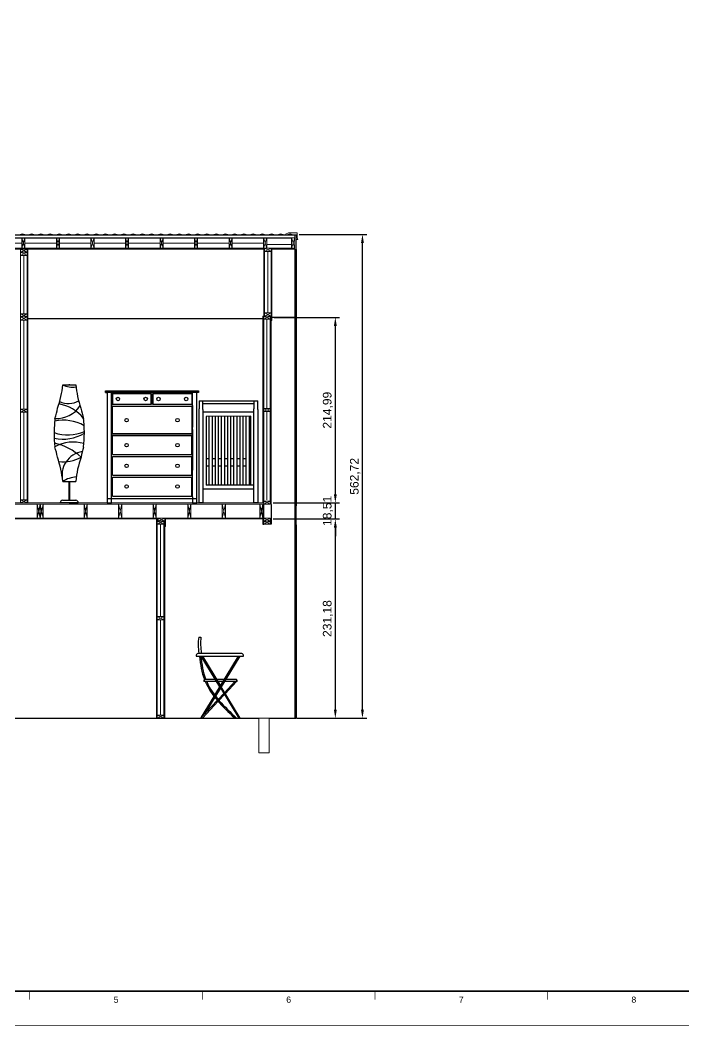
# Paper-space layout 'A000' of a CAD drawing. Header units: millimetres. Extents: x 0 to 841, y 0 to 594.
# Drawn here: x 228.2 to 420.5, y -0.1 to 291.5 of the extents above; entities that cross this region are included whole.
import ezdxf
from ezdxf.enums import TextEntityAlignment as Align

# ---------------------------------------------------------------- set-up
doc = ezdxf.new("R2010")
doc.units = ezdxf.units.MM
doc.header["$MEASUREMENT"] = 0
doc.layers.get('DEFPOINTS').update_dxf_attribs({"color": 210})
for name, color, linetype, lineweight in [('A-ANNO-SYMB', 3, 'Continuous', 18), ('A-DETL-MBND', 3, 'Continuous', 18), ('A-ELEV-IDEN', 3, 'Continuous', 18), ('A-ELEV-MBE2', 4, 'Continuous', 25), ('A-FURN', 8, 'Continuous', 18), ('A-WALL-PATT', 8, 'Continuous', 18), ('A-WALL-STUD', 3, 'Continuous', 18)]:
    doc.layers.add(name, color=color, linetype=linetype, lineweight=lineweight)
doc.layers.add('G-ANNO-NPLT', color=210, linetype='Continuous', plot=False)
for name, color, linetype in [('G-ANNO-TEXT', 3, 'Continuous'), ('G-ANNO-TTLB', 3, 'Continuous'), ('simona arzu 1', 1, 'Continuous')]:
    doc.layers.add(name, color=color, linetype=linetype)
doc.styles.add('ARIAL', font='arial.ttf')
doc.styles.get("Standard").update_dxf_attribs({"font": 'arial.ttf'})
doc.dimstyles.new('ISO-25', dxfattribs={"dimtxt": 2.5, "dimasz": 2.5, "dimexe": 1.25, "dimexo": 0.625, "dimtad": 1, "dimtxsty": 'Standard', "dimcen": 2.5, "dimadec": 0, "dimazin": 0, "dimtfac": 1, "dimtmove": 0, "dimatfit": 3, "dimfxl": 1, "dimarcsym": 0})

# ---------------------------------------------------------------- blocks, each defined once
blk = doc.blocks.new('A1_GRID_LAYOUT')
at = {"layer": 'G-ANNO-NPLT', "const_width": 0.18}
blk.add_lwpolyline([(841, 0), (0, 0)], dxfattribs=at)
at = {"layer": 'G-ANNO-TTLB', "const_width": 0.5, "flags": 128}
blk.add_lwpolyline([(25, 584), (25, 10), (831, 10), (831, 584)], close=True, dxfattribs=at)
at = {"layer": 'G-ANNO-TTLB', "const_width": 0.18, "flags": 128}
for points in [[(231, 10), (231, 7.5)], [(281, 10), (281, 7.5)], [(331, 10), (331, 7.5)], [(381, 10), (381, 7.5)]]:
    blk.add_lwpolyline(points, dxfattribs=at)
at = {"layer": 'G-ANNO-TEXT', "style": 'ARIAL'}
for s, p in [('5', (256, 7.51)), ('6', (306, 7.51)), ('7', (356, 7.51)), ('8', (406, 7.51))]:
    blk.add_text(s, height=1.8, dxfattribs=at).set_placement(p, align=Align.MIDDLE_CENTER)
blk = doc.blocks.new('*D115')
at = {"color": 0, "lineweight": -2, "transparency": 16777216}
for p, q in [((309.02, 229.34), (328.63, 229.34)), ((327.38, 91.58), (327.38, 226.84)), ((308.38, 89.08), (328.63, 89.08))]:
    blk.add_line(p, q, dxfattribs=at)
at = {"color": 0, "transparency": 16777216}
for points in [[(326.96, 226.84), (327.79, 226.84), (327.38, 229.34)], [(326.96, 91.58), (327.79, 91.58), (327.38, 89.08)]]:
    blk.add_solid(points, dxfattribs=at)
at = {"layer": 'DEFPOINTS', "color": 0, "transparency": 16777216}
for p in [(308.4, 229.34), (327.38, 229.34), (307.75, 89.08)]:
    blk.add_point(p, dxfattribs=at)
at = {"color": 0, "transparency": 16777216, "insert": (325.25, 159.21), "char_height": 2.5, "attachment_point": 5, "rotation": 90}
blk.add_mtext('562,72', dxfattribs=at)
blk = doc.blocks.new('*D116')
at = {"color": 0, "lineweight": -2, "transparency": 16777216}
for p, q in [((308.75, 146.87), (320.77, 146.87)), ((319.52, 91.58), (319.52, 144.37)), ((308.75, 89.08), (320.77, 89.08))]:
    blk.add_line(p, q, dxfattribs=at)
at = {"color": 0, "transparency": 16777216}
for points in [[(319.1, 144.37), (319.94, 144.37), (319.52, 146.87)], [(319.1, 91.58), (319.94, 91.58), (319.52, 89.08)]]:
    blk.add_solid(points, dxfattribs=at)
at = {"layer": 'DEFPOINTS', "color": 0, "transparency": 16777216}
for p in [(308.13, 146.87), (319.52, 146.87), (308.13, 89.08)]:
    blk.add_point(p, dxfattribs=at)
at = {"color": 0, "transparency": 16777216, "insert": (317.39, 117.98), "char_height": 2.5, "attachment_point": 5, "rotation": 90}
blk.add_mtext('231,18', dxfattribs=at)
blk = doc.blocks.new('*D102')
at = {"color": 0, "lineweight": -2, "transparency": 16777216}
for p, q in [((319.52, 154), (319.52, 156.5)), ((301.52, 151.5), (320.77, 151.5)), ((319.52, 146.87), (319.52, 151.5)), ((301.52, 146.87), (320.77, 146.87)), ((319.52, 144.37), (319.52, 141.87))]:
    blk.add_line(p, q, dxfattribs=at)
at = {"color": 0, "transparency": 16777216}
for points in [[(319.1, 154), (319.94, 154), (319.52, 151.5)], [(319.1, 144.37), (319.94, 144.37), (319.52, 146.87)]]:
    blk.add_solid(points, dxfattribs=at)
at = {"layer": 'DEFPOINTS', "color": 0, "transparency": 16777216}
for p in [(300.9, 151.5), (319.52, 151.5), (300.9, 146.87)]:
    blk.add_point(p, dxfattribs=at)
at = {"color": 0, "transparency": 16777216, "insert": (317.39, 149.19), "char_height": 2.5, "attachment_point": 5, "rotation": 90}
blk.add_mtext('18,51', dxfattribs=at)
blk = doc.blocks.new('*D117')
at = {"color": 0, "lineweight": -2, "transparency": 16777216}
for p, q in [((301.77, 205.25), (320.77, 205.25)), ((319.52, 154), (319.52, 202.75)), ((301.52, 151.5), (320.77, 151.5))]:
    blk.add_line(p, q, dxfattribs=at)
at = {"color": 0, "transparency": 16777216}
for points in [[(319.1, 202.75), (319.94, 202.75), (319.52, 205.25)], [(319.1, 154), (319.94, 154), (319.52, 151.5)]]:
    blk.add_solid(points, dxfattribs=at)
at = {"layer": 'DEFPOINTS', "color": 0, "transparency": 16777216}
for p in [(301.15, 205.25), (319.52, 205.25), (300.9, 151.5)]:
    blk.add_point(p, dxfattribs=at)
at = {"color": 0, "transparency": 16777216, "insert": (317.39, 178.38), "char_height": 2.5, "attachment_point": 5, "rotation": 90}
blk.add_mtext('214,99', dxfattribs=at)

psp = doc.layouts.new('A000')

# ---------------------------------------------------------------- linework, layer by layer
at = {"color": 0}
for p, q in [((307.754, 205.25), (307.754, 89.079)), ((280.045, 181.059), (280.045, 178.782)), ((280.045, 181.059), (281.16, 181.059)), ((281.16, 178.565), (281.16, 181.059)), ((281.16, 181.059), (295.907, 181.059)), ((295.907, 181.059), (295.907, 178.782)), ((295.907, 181.059), (297.023, 181.059)), ((297.023, 178.565), (297.023, 181.059)), ((281.16, 180.34), (295.907, 180.34)), ((298.499, 151.127), (298.499, 145.323)), ((298.772, 145.323), (298.772, 151.127)), ((300.899, 151.007), (300.899, 145.323)), ((308.13, 145.137), (308.13, 150.631)), ((298.499, 145.323), (298.772, 145.323)), ((300.899, 145.323), (300.649, 145.323)), ((128.691, 89.079), (297.371, 89.079)), ((300.373, 89.079), (308.13, 89.079))]:
    psp.add_line(p, q, dxfattribs=at)
for p, q in [((240.554, 185.753), (244.304, 185.753)), ((240.554, 185.753), (243.679, 185.753)), ((240.554, 185.753), (242.429, 185.753)), ((242.554, 185.753), (242.304, 185.753)), ((242.304, 185.753), (242.429, 185.753)), ((252.917, 184.003), (279.917, 184.003)), ((252.917, 183.503), (252.917, 184.003)), ((279.917, 184.003), (279.917, 183.503)), ((279.917, 183.503), (252.917, 183.503)), ((252.917, 183.503), (253.417, 183.503)), ((253.417, 183.503), (253.417, 151.503)), ((254.667, 153.253), (254.667, 183.503)), ((254.667, 183.503), (266.167, 183.503)), ((254.667, 183.503), (254.667, 179.003)), ((254.667, 183.503), (254.667, 179.753)), ((254.667, 183.503), (254.917, 183.503)), ((254.667, 183.503), (254.667, 183.253)), ((254.917, 183.253), (254.917, 180.003)), ((266.167, 180.003), (266.167, 183.253)), ((266.167, 183.253), (266.167, 180.003)), ((266.667, 183.253), (266.667, 180.003)), ((278.167, 183.503), (277.917, 183.503)), ((277.917, 183.253), (277.917, 180.003)), ((278.167, 153.253), (278.167, 183.503)), ((279.417, 151.503), (279.417, 183.503)), ((254.667, 179.003), (254.667, 172.753)), ((254.917, 179.503), (277.917, 179.503)), ((278.167, 179.753), (278.167, 173.503)), ((254.667, 173.503), (254.667, 167.253)), ((278.167, 172.753), (278.167, 166.503)), ((254.667, 165.253), (254.667, 171.253)), ((254.667, 164.253), (254.667, 169.753)), ((254.917, 171.503), (277.917, 171.503)), ((254.917, 171.003), (277.917, 171.003)), ((254.917, 165.503), (254.917, 171.003)), ((277.917, 165.503), (277.917, 171.003)), ((278.167, 167.253), (278.167, 161.003)), ((254.917, 165.503), (277.917, 165.503)), ((254.917, 165.003), (277.917, 165.003)), ((254.917, 159.503), (254.917, 165.003)), ((277.917, 159.503), (277.917, 165.003)), ((278.167, 159.253), (278.167, 165.253)), ((278.167, 158.753), (278.167, 164.253)), ((254.667, 153.253), (254.667, 163.253)), ((240.554, 157.753), (244.304, 157.753)), ((242.304, 157.753), (242.304, 152.253)), ((242.554, 152.253), (242.554, 157.753)), ((254.667, 153.253), (254.667, 159.253)), ((254.667, 153.253), (254.667, 158.753)), ((254.917, 159.503), (277.917, 159.503)), ((254.917, 159.003), (277.917, 159.003)), ((254.917, 153.503), (254.917, 159.003)), ((277.917, 153.503), (277.917, 159.003)), ((240.554, 152.253), (244.304, 152.253)), ((253.417, 152.757), (279.417, 152.757)), ((254.667, 151.503), (254.667, 153.253)), ((254.917, 153.503), (277.917, 153.503)), ((278.167, 153.253), (278.167, 151.503)), ((245.054, 151.503), (239.804, 151.503)), ((242.429, 151.503), (245.054, 151.503)), ((253.417, 151.503), (254.667, 151.503)), ((278.167, 151.503), (279.417, 151.503)), ((279.926, 112.579), (280.575, 112.579)), ((280.007, 107.924), (280.683, 108.002)), ((281.01, 107.102), (286.235, 98.459)), ((285.138, 99.704), (281.425, 99.704)), ((285.138, 99.704), (281.425, 99.704)), ((284.76, 100.329), (281.571, 100.329)), ((287.365, 100.329), (285.104, 100.329)), ((286.987, 99.704), (285.482, 99.704)), ((286.987, 99.704), (285.482, 99.704)), ((290.926, 99.704), (287.332, 99.704)), ((291.068, 99.704), (287.332, 99.704)), ((287.422, 96.495), (290.442, 99.704)), ((287.611, 96.182), (290.926, 99.704)), ((290.926, 100.329), (287.709, 100.329)), ((285.578, 94.536), (287.212, 96.272)), ((280.583, 89.228), (285.317, 94.259)), ((280.998, 89.154), (285.547, 93.989)), ((285.808, 94.266), (287.402, 95.959)), ((280.679, 89.079), (280.837, 89.079)), ((290.541, 89.079), (290.783, 89.079)), ((290.926, 89.079), (290.926, 89.079))]:
    psp.add_line(p, q)
for points in [[(254.917, 183.253), (266.167, 183.253), (266.167, 180.003), (254.917, 180.003)], [(266.667, 183.253), (277.917, 183.253), (277.917, 180.003), (266.667, 180.003)], [(254.917, 179.503), (277.917, 179.503), (277.917, 171.503), (254.917, 171.503)]]:
    psp.add_lwpolyline(points, close=True)
psp.add_lwpolyline([(279.703, 107.852, 0.3027756), (279.203, 107.102), (292.953, 107.102, 0.3027756), (292.453, 107.852)], format="xyb", close=True)
for points in [[(286.062, 98.174), (280.666, 107.102), (280.909, 107.102)], [(284.601, 95.757), (291.459, 107.102)], [(291.56, 107.102), (291.803, 107.102), (284.793, 95.505)], [(286.235, 97.89), (291.56, 89.079), (291.905, 89.079), (286.407, 98.174)], [(280.783, 89.441), (284.396, 95.417)], [(284.589, 95.168), (281.746, 90.464)], [(280.921, 89.1), (280.909, 89.079), (280.565, 89.079), (280.595, 89.13)]]:
    psp.add_lwpolyline(points)
for centre, radius in [((256.532, 181.628), 0.5), ((264.553, 181.628), 0.5), ((268.282, 181.628), 0.5), ((276.303, 181.628), 0.5), ((259.032, 175.503), 0.5), ((273.803, 175.503), 0.5), ((259.032, 168.253), 0.5), ((273.803, 168.253), 0.5), ((259.032, 162.253), 0.5), ((273.803, 162.253), 0.5), ((259.032, 156.253), 0.5), ((273.803, 156.253), 0.5), ((286.235, 98.177), 0.0504), ((285.547, 94.252), 0.0484)]:
    psp.add_circle(centre, radius)
for centre, radius, start, end in [((211.802, 188.644), 28.898, 340.50937, 354.25685), ((243.356, 190.882), 5.845, 241.35518, 280.02903), ((273.057, 188.644), 28.898, 185.74315, 199.49063), ((242.243, 186.147), 5.845, 243.61261, 299.99812), ((238.892, 183.833), 7.854, 265.51867, 328.32151), ((221.671, 181.836), 17.602, 340.64506, 350.73602), ((237.256, 168.342), 12.068, 39.40548, 79.56723), ((263.188, 181.836), 17.602, 189.26398, 199.35494), ((278.504, 171.753), 40.45, 173.96892, 180), ((240.724, 163.418), 12.068, 60.05336, 102.05926), ((206.354, 171.753), 40.45, 0, 6.03108), ((241.987, 183.3), 12.068, 250.98033, 293.51042), ((278.504, 171.753), 40.45, 180, 185.72905), ((240.681, 181.384), 11.413, 256.83666, 302.44851), ((243.592, 158.524), 10.627, 73.06027, 120.13527), ((206.354, 171.753), 40.45, 354.2637, 0), ((235.005, 153.443), 15.67, 46.19628, 78.37338), ((221.636, 161.919), 17.602, 9.26398, 19.22427), ((247.277, 159.518), 6.95, 98.92961, 194.71418), ((263.224, 161.919), 17.602, 160.79328, 170.73602), ((211.087, 154.915), 29.604, 5.49993, 19.40856), ((240.744, 174.072), 10.627, 262.78537, 298.72284), ((273.54, 154.961), 29.369, 160.52537, 174.54643), ((245.89, 148.562), 10.627, 97.71291, 120.13527), ((240.554, 151.503), 0.75, 90, 180), ((244.304, 151.503), 0.75, 0, 90), ((295.685, 110.525), 15.892, 172.57349, 189.41946), ((299.304, 110.733), 18.821, 174.36895, 188.33622), ((282.595, 99.76), 1.172, 150.9498, 182.66404), ((289.69, 99.72), 1.378, 359.40408, 26.24179), ((280.69, 89.192), 0.113, 161.00872, 264.50503), ((280.823, 89.319), 0.24, 273.24009, 316.73834), ((290.59, 89.488), 0.411, 226.12791, 263.14049), ((290.769, 89.142), 0.0646, 282.37805, 33.40145)]:
    psp.add_arc(centre, radius, start, end)
for points in [[(280.119, 107.937), (280.121, 107.909), (280.123, 107.88), (280.125, 107.852)], [(280.522, 107.983), (280.525, 107.939), (280.528, 107.896), (280.531, 107.852)], [(280.183, 107.102), (280.394, 104.643), (280.791, 102.288), (281.571, 100.329)], [(280.59, 107.102), (280.794, 104.728), (281.181, 102.436), (281.991, 100.329)], [(281.823, 99.704), (283.521, 95.729), (286.836, 92.456), (290.305, 89.191)], [(282.246, 99.704), (283.982, 95.699), (287.394, 92.435), (290.823, 89.178)]]:
    psp.add_open_spline(points, degree=3)
at = {"layer": 'A-ANNO-SYMB', "color": 0}
psp.add_lwpolyline([(305.073, 229.449), (305.073, 229.449), (305.94, 229.759), (308.442, 229.759), (308.442, 228.383), (308.63, 227.882), (308.192, 227.882)], dxfattribs=at)
for centre, start, end in [((228.865, 227.636), 68.58135, 111.41865), ((230.202, 231.043), 248.58135, 291.41865), ((231.538, 227.636), 68.58135, 111.41865), ((232.875, 231.043), 248.58135, 291.41865), ((234.212, 227.636), 68.58135, 111.41865), ((235.548, 231.043), 248.58135, 291.41865), ((236.885, 227.636), 68.58135, 111.41865), ((238.222, 231.043), 248.58135, 291.41865), ((239.558, 227.636), 68.58135, 111.41865), ((240.895, 231.043), 248.58135, 291.41865), ((242.231, 227.636), 68.58135, 111.41865), ((243.568, 231.043), 248.58135, 291.41865), ((244.905, 227.636), 68.58135, 111.41865), ((246.241, 231.043), 248.58135, 291.41865), ((247.578, 227.636), 68.58135, 111.41865), ((248.915, 231.043), 248.58135, 291.41865), ((250.251, 227.636), 68.58135, 111.41865), ((251.588, 231.043), 248.58135, 291.41865), ((252.925, 227.636), 68.58135, 111.41865), ((254.261, 231.043), 248.58135, 291.41865), ((255.598, 227.636), 68.58135, 111.41865), ((256.935, 231.043), 248.58135, 291.41865), ((258.271, 227.636), 68.58135, 111.41865), ((259.608, 231.043), 248.58135, 291.41865), ((260.944, 227.636), 68.58135, 111.41865), ((262.281, 231.043), 248.58135, 291.41865), ((263.618, 227.636), 68.58135, 111.41865), ((264.954, 231.043), 248.58135, 291.41865), ((266.291, 227.636), 68.58135, 111.41865), ((267.628, 231.043), 248.58135, 291.41865), ((268.964, 227.636), 68.58135, 111.41865), ((270.301, 231.043), 248.58135, 291.41865), ((271.638, 227.636), 68.58135, 111.41865), ((272.974, 231.043), 248.58135, 291.41865), ((274.311, 227.636), 68.58135, 111.41865), ((275.647, 231.043), 248.58135, 291.41865), ((276.984, 227.636), 68.58135, 111.41865), ((278.321, 231.043), 248.58135, 291.41865), ((279.657, 227.636), 68.58135, 111.41865), ((280.994, 231.043), 248.58135, 291.41865), ((282.331, 227.636), 68.58135, 111.41865), ((283.667, 231.043), 248.58135, 291.41865), ((285.004, 227.636), 68.58135, 111.41865), ((286.341, 231.043), 248.58135, 291.41865), ((287.677, 227.636), 68.58135, 111.41865), ((289.014, 231.043), 248.58135, 291.41865), ((290.351, 227.636), 68.58135, 111.41865), ((291.687, 231.043), 248.58135, 291.41865), ((293.024, 227.636), 68.58135, 111.41865), ((294.36, 231.043), 248.58135, 291.41865), ((295.697, 227.636), 68.58135, 111.41865), ((297.034, 231.043), 248.58135, 291.41865), ((298.37, 227.636), 68.58135, 111.41865), ((299.707, 231.043), 248.58135, 291.41865), ((301.044, 227.636), 68.58135, 111.41865), ((302.38, 231.043), 248.58135, 291.41865), ((303.717, 227.636), 68.58135, 111.41865), ((305.054, 231.043), 248.58135, 291.41865), ((306.39, 227.636), 68.58135, 111.41865), ((307.727, 231.043), 248.58135, 291.41865)]:
    psp.add_arc(centre, 1.83, start, end, dxfattribs=at)
at = {"layer": 'A-DETL-MBND', "color": 0}
for p, q in [((298.772, 225.31), (214.407, 225.31)), ((298.772, 225.06), (214.657, 225.06)), ((230.439, 151.503), (230.439, 225.06)), ((299.648, 226.436), (306.854, 226.436)), ((301.149, 225.31), (306.854, 225.31)), ((301.149, 225.06), (307.754, 225.06)), ((228.312, 151.503), (228.312, 223.259)), ((230.189, 151.503), (230.189, 223.259)), ((298.499, 151.503), (298.522, 205.669)), ((298.772, 151.503), (298.772, 205.669)), ((300.899, 151.007), (300.899, 205.669)), ((270.337, 144.622), (270.337, 147.124)), ((269.811, 89.98), (269.811, 145.323)), ((270.086, 144.622), (270.337, 144.622))]:
    psp.add_line(p, q, dxfattribs=at)
for points in [[(299.022, 205.669), (298.772, 205.669), (298.772, 225.31)], [(299.022, 206.57), (299.022, 225.31)], [(300.899, 206.57), (300.899, 225.31)], [(301.149, 225.31), (300.899, 225.31)], [(300.899, 204.418), (301.149, 204.418), (301.149, 225.31)], [(298.772, 205.669), (298.522, 205.669)], [(300.649, 151.127), (300.649, 205.669)], [(127.415, 151.503), (298.772, 151.503)], [(127.415, 151.127), (298.772, 151.127)], [(127.415, 147.124), (297.871, 147.124)], [(223.213, 146.874), (268.21, 146.874)], [(267.684, 146.874), (267.684, 89.079)], [(267.935, 89.079), (267.935, 146.874)], [(269.811, 89.079), (270.086, 89.079), (270.086, 146.224)], [(270.337, 146.874), (298.499, 146.874)]]:
    psp.add_lwpolyline(points, dxfattribs=at)
at = {"layer": 'A-ELEV-IDEN', "color": 0}
psp.add_lwpolyline([(297.371, 89.079), (300.373, 89.079), (300.373, 79.072), (297.371, 79.072)], close=True, dxfattribs=at)
at = {"layer": 'A-ELEV-MBE2', "color": 0}
for p, q in [((230.439, 205), (298.522, 204.971)), ((308.13, 205.25), (301.149, 205.25)), ((308.13, 205.25), (308.13, 150.631)), ((308.13, 145.137), (308.13, 89.079))]:
    psp.add_line(p, q, dxfattribs=at)
for points in [[(118.433, 229.213), (308.13, 229.213)], [(118.433, 228.313), (306.854, 228.313)], [(307.754, 224.935), (307.754, 205.25)], [(308.13, 224.935), (308.13, 205.25)]]:
    psp.add_lwpolyline(points, dxfattribs=at)
at = {"layer": 'A-FURN', "color": 0}
for p, q in [((237.212, 89.079), (231.583, 89.079)), ((258.791, 89.079), (245.031, 89.079)), ((268.479, 89.079), (270.37, 89.079))]:
    psp.add_line(p, q, dxfattribs=at)
at = {"layer": 'A-WALL-PATT', "color": 0, "ltscale": 0.15}
for p, q in [((228.518, 226.811), (219.761, 226.811)), ((238.526, 226.811), (229.769, 226.811)), ((248.533, 226.811), (239.776, 226.811)), ((258.541, 226.811), (249.784, 226.811)), ((268.549, 226.811), (259.792, 226.811)), ((278.556, 226.811), (269.8, 226.811)), ((288.564, 226.811), (279.807, 226.811)), ((298.572, 226.811), (289.815, 226.811))]:
    psp.add_line(p, q, dxfattribs=at)
at = {"layer": 'A-WALL-PATT', "color": 0, "ltscale": 0.1}
for p, q in [((229.25, 206.32), (229.25, 223.259)), ((299.961, 206.57), (299.961, 224.41)), ((299.71, 179.086), (299.71, 204.769)), ((299.71, 152.378), (299.71, 177.835)), ((268.873, 118.727), (268.873, 145.323)), ((268.873, 89.98), (268.873, 117.476))]:
    psp.add_line(p, q, dxfattribs=at)
for points in [[(229.25, 178.836), (229.25, 204.519)], [(229.25, 152.426), (229.25, 177.858)]]:
    psp.add_lwpolyline(points, dxfattribs=at)
at = {"layer": 'A-WALL-STUD', "color": 0}
for p, q in [((229.594, 228.313), (228.693, 228.313)), ((228.693, 228.313), (228.693, 225.31)), ((228.693, 228.313), (229.594, 225.31)), ((228.693, 225.31), (229.594, 228.313)), ((229.594, 225.31), (229.594, 228.313)), ((228.312, 224.159), (228.312, 225.06)), ((230.189, 224.159), (228.312, 225.06)), ((228.312, 224.159), (230.189, 225.06)), ((230.189, 225.06), (230.189, 224.159)), ((300.899, 224.41), (299.022, 225.31)), ((299.022, 224.41), (300.899, 225.31)), ((228.312, 223.259), (228.312, 224.159)), ((228.312, 224.159), (230.189, 224.159)), ((230.189, 223.259), (228.312, 224.159)), ((228.312, 223.259), (230.189, 224.159)), ((230.189, 224.159), (228.312, 224.159)), ((230.189, 223.259), (228.312, 223.259)), ((230.189, 224.159), (230.189, 223.259)), ((230.189, 205.419), (228.312, 206.32)), ((228.312, 205.419), (230.189, 206.32)), ((230.189, 204.519), (228.312, 205.419)), ((228.312, 204.519), (230.189, 205.419)), ((300.649, 204.769), (298.772, 205.669)), ((298.772, 204.769), (300.649, 205.669)), ((300.899, 205.669), (299.022, 206.57)), ((299.022, 205.669), (300.899, 206.57)), ((230.189, 177.76), (228.312, 178.661)), ((228.312, 177.76), (230.189, 178.661)), ((300.649, 178.011), (298.772, 178.911)), ((298.772, 178.011), (300.649, 178.911)), ((230.189, 151.503), (228.312, 152.403)), ((228.312, 151.503), (230.189, 152.403)), ((300.649, 151.127), (298.772, 152.028)), ((298.772, 151.127), (300.649, 152.028)), ((269.811, 145.323), (267.935, 146.224)), ((267.935, 145.323), (269.811, 146.224)), ((270.086, 146.224), (268.21, 147.124)), ((268.21, 146.224), (270.086, 147.124)), ((300.649, 147.124), (298.772, 146.224)), ((298.772, 147.124), (300.649, 146.224)), ((300.649, 146.224), (298.772, 145.323)), ((298.772, 146.224), (300.649, 145.323)), ((269.811, 117.651), (267.935, 118.552)), ((267.935, 117.651), (269.811, 118.552)), ((269.811, 89.079), (267.935, 89.98)), ((267.935, 89.079), (269.811, 89.98))]:
    psp.add_line(p, q, dxfattribs=at)
for points in [[(239.601, 228.313), (238.701, 228.313), (238.701, 225.31), (239.601, 225.31)], [(249.609, 228.313), (248.708, 228.313), (248.708, 225.31), (249.609, 225.31)], [(259.617, 228.313), (258.716, 228.313), (258.716, 225.31), (259.617, 225.31)], [(269.625, 228.313), (268.724, 228.313), (268.724, 225.31), (269.625, 225.31)], [(279.632, 228.313), (278.732, 228.313), (278.732, 225.31), (279.632, 225.31)], [(289.64, 228.313), (288.739, 228.313), (288.739, 225.31), (289.64, 225.31)], [(299.648, 228.313), (298.747, 228.313), (298.747, 225.31), (299.648, 225.31)], [(307.754, 228.313), (306.854, 228.313), (306.854, 225.31), (307.754, 225.31)], [(300.899, 224.41), (299.022, 224.41), (299.022, 225.31), (300.899, 225.31)], [(230.189, 205.419), (228.312, 205.419), (228.312, 206.32), (230.189, 206.32)], [(230.189, 204.519), (228.312, 204.519), (228.312, 205.419), (230.189, 205.419)], [(300.649, 204.769), (298.772, 204.769), (298.772, 205.669), (300.649, 205.669)], [(300.899, 205.669), (299.022, 205.669), (299.022, 206.57), (300.899, 206.57)], [(230.189, 177.76), (228.312, 177.76), (228.312, 178.661), (230.189, 178.661)], [(300.649, 178.011), (298.772, 178.011), (298.772, 178.911), (300.649, 178.911)], [(230.189, 151.503), (228.312, 151.503), (228.312, 152.403), (230.189, 152.403)], [(300.649, 151.127), (298.772, 151.127), (298.772, 152.028), (300.649, 152.028)], [(269.811, 145.323), (267.935, 145.323), (267.935, 146.224), (269.811, 146.224)], [(270.086, 146.224), (268.21, 146.224), (268.21, 147.124), (270.086, 147.124)], [(300.649, 147.124), (298.772, 147.124), (298.772, 146.224), (300.649, 146.224)], [(300.649, 146.224), (298.772, 146.224), (298.772, 145.323), (300.649, 145.323)], [(269.811, 117.651), (267.935, 117.651), (267.935, 118.552), (269.811, 118.552)], [(269.811, 89.079), (267.935, 89.079), (267.935, 89.98), (269.811, 89.98)]]:
    psp.add_lwpolyline(points, close=True, dxfattribs=at)
for points in [[(238.701, 228.313), (239.601, 225.31)], [(238.701, 225.31), (239.601, 228.313)], [(248.708, 228.313), (249.609, 225.31)], [(248.708, 225.31), (249.609, 228.313)], [(258.716, 228.313), (259.617, 225.31)], [(258.716, 225.31), (259.617, 228.313)], [(268.724, 228.313), (269.625, 225.31)], [(268.724, 225.31), (269.625, 228.313)], [(278.732, 228.313), (279.632, 225.31)], [(278.732, 225.31), (279.632, 228.313)], [(288.739, 228.313), (289.64, 225.31)], [(288.739, 225.31), (289.64, 228.313)], [(298.747, 228.313), (299.648, 225.31)], [(298.747, 225.31), (299.648, 228.313)], [(306.854, 228.313), (307.754, 225.31)], [(306.854, 225.31), (307.754, 228.313)], [(307.754, 229.213), (307.754, 225.31), (307.754, 224.935), (308.13, 224.935), (308.13, 229.213), (307.754, 229.213)], [(233.997, 151.127), (233.997, 147.124), (233.097, 147.124), (233.097, 151.127), (233.997, 151.127)], [(233.097, 151.127), (233.997, 147.124)], [(233.997, 151.127), (233.097, 147.124)], [(234.898, 151.127), (234.898, 147.124), (233.997, 147.124), (233.997, 151.127), (234.898, 151.127)], [(233.997, 151.127), (234.898, 147.124)], [(234.898, 151.127), (233.997, 147.124)], [(247.633, 151.127), (247.633, 147.124), (246.732, 147.124), (246.732, 151.127), (247.633, 151.127)], [(246.732, 151.127), (247.633, 147.124)], [(247.633, 151.127), (246.732, 147.124)], [(257.64, 151.127), (257.64, 147.124), (256.74, 147.124), (256.74, 151.127), (257.64, 151.127)], [(256.74, 151.127), (257.64, 147.124)], [(257.64, 151.127), (256.74, 147.124)], [(267.648, 151.127), (267.648, 147.124), (266.747, 147.124), (266.747, 151.127), (267.648, 151.127)], [(266.747, 151.127), (267.648, 147.124)], [(267.648, 151.127), (266.747, 147.124)], [(277.656, 151.127), (277.656, 147.124), (276.755, 147.124), (276.755, 151.127), (277.656, 151.127)], [(276.755, 151.127), (277.656, 147.124)], [(277.656, 151.127), (276.755, 147.124)], [(287.664, 151.127), (287.664, 147.124), (286.763, 147.124), (286.763, 151.127), (287.664, 151.127)], [(286.763, 151.127), (287.664, 147.124)], [(287.664, 151.127), (286.763, 147.124)], [(298.499, 151.127), (298.499, 147.124), (297.598, 147.124), (297.598, 151.127), (298.499, 151.127)], [(297.598, 151.127), (298.499, 147.124)], [(298.499, 151.127), (297.598, 147.124)]]:
    psp.add_lwpolyline(points, dxfattribs=at)
at = {"layer": 'simona arzu 1', "color": 0}
for points in [[(281.16, 178.565), (281.16, 151.503), (280.045, 151.503), (280.045, 178.782)], [(297.023, 178.565), (297.023, 151.503), (295.907, 151.503), (295.907, 178.782)], [(295.907, 155.57), (295.907, 177.77), (281.16, 177.765)], [(295.051, 156.685), (295.051, 176.635), (282.137, 176.564), (282.137, 156.687)], [(283.002, 156.687), (283.002, 176.569)], [(283.895, 156.687), (283.895, 176.574)], [(284.787, 156.687), (284.787, 176.579)], [(285.68, 156.687), (285.68, 176.584)], [(286.572, 156.687), (286.572, 176.589)], [(287.465, 156.687), (287.465, 176.594)], [(288.357, 156.687), (288.357, 176.598)], [(289.25, 156.687), (289.25, 176.603)], [(290.143, 156.687), (290.143, 176.608)], [(291.035, 156.687), (291.035, 176.613)], [(291.928, 156.687), (291.928, 176.637)], [(292.82, 156.687), (292.82, 176.637)], [(293.713, 156.687), (293.713, 176.628)], [(294.605, 156.687), (294.605, 176.637)], [(282.11, 164.4), (283.002, 164.4)], [(283.895, 164.4), (284.787, 164.4)], [(285.68, 164.4), (286.572, 164.4)], [(287.465, 164.4), (288.357, 164.4)], [(289.25, 164.4), (290.143, 164.4)], [(291.035, 164.4), (291.928, 164.4)], [(292.82, 164.4), (293.713, 164.4)], [(294.605, 164.4), (295.051, 164.4)], [(283.002, 162.133), (282.11, 162.133)], [(284.787, 162.133), (283.895, 162.133)], [(286.572, 162.133), (285.68, 162.133)], [(288.357, 162.133), (287.465, 162.133)], [(290.143, 162.133), (289.25, 162.133)], [(291.928, 162.133), (291.035, 162.133)], [(293.713, 162.133), (292.82, 162.133)], [(295.051, 162.133), (294.605, 162.133)], [(281.16, 155.57), (295.907, 155.57), (295.907, 156.685), (282.137, 156.687)], [(294.158, 155.57), (295.051, 155.57)]]:
    psp.add_lwpolyline(points, dxfattribs=at)

# ---------------------------------------------------------------- block references
psp.add_blockref('A1_GRID_LAYOUT', (0, 0))

# ---------------------------------------------------------------- dimensions: what is measured, and where the dimension line sits
at = {"color": 3}
for base, p1, p2, text, picture, middle in [((327.376, 229.34), (307.754, 89.079), (308.395, 229.34), '562,72', '*D115', (325.248, 159.21)), ((319.521, 205.25), (300.899, 151.503), (301.149, 205.25), '214,99', '*D117', (317.393, 178.376)), ((319.521, 146.874), (308.13, 89.079), (308.13, 146.874), '231,18', '*D116', (317.393, 117.977))]:
    dim = psp.add_linear_dim(base=base, p1=p1, p2=p2, angle=90, text=text, dimstyle='ISO-25', dxfattribs=at)
    dim.commit()
    dim.dimension.update_dxf_attribs({"geometry": picture, "text_midpoint": middle})
dim = psp.add_linear_dim(base=(319.521, 151.503), p1=(300.899, 146.874), p2=(300.899, 151.503), angle=90, text='18,51', dimstyle='ISO-25', dxfattribs=at)
dim.commit()
dim.dimension.update_dxf_attribs({"geometry": '*D102', "text_midpoint": (319.521, 149.188), "dimtype": 160})

doc.saveas('drawing.dxf')
